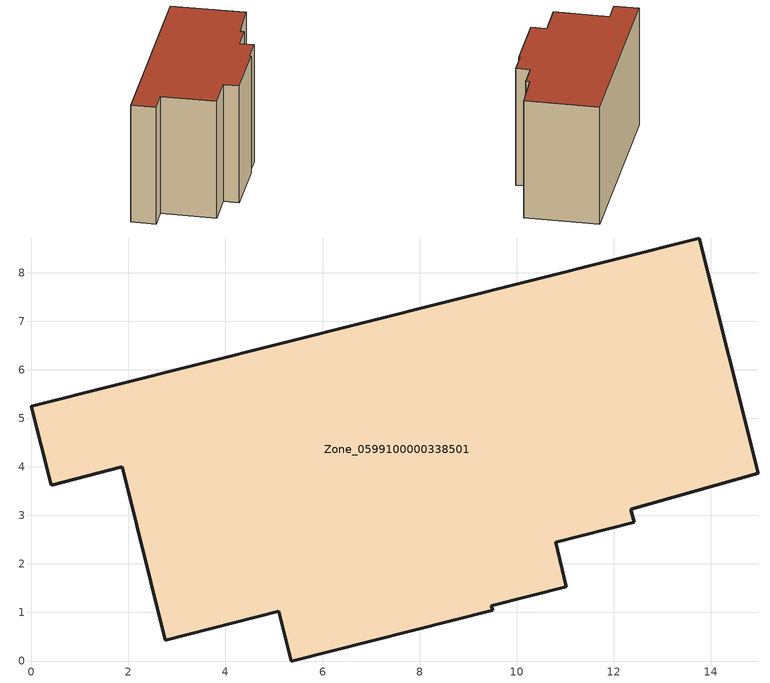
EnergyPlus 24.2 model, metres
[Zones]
Zone_0599100000338501
 floor ground (C_G): 9.48,1.14 9.5,1.04 5.35,0 5.1,1.02 2.76,0.43 1.87,4 0.41,3.62 0,5.25 13.76,8.72 14.98,3.87 12.36,3.13 12.42,2.86 10.8,2.45 11.03,1.53 z0
 wall outside (C_F): 0.41,3.62 1.87,4 2.76,0.43 5.1,1.02 5.35,0 9.5,1.04 9.48,1.14 11.03,1.53 10.8,2.45 12.42,2.86 12.36,3.13 14.98,3.87 13.76,8.72 0,5.25 0.41,3.62 z0:8.46
 roof outside (C_R): 12.42,2.86 12.36,3.13 14.98,3.87 13.76,8.72 0,5.25 0.41,3.62 1.87,4 2.76,0.43 5.1,1.02 5.35,0 9.5,1.04 9.48,1.14 11.03,1.53 10.8,2.45 z8.46
[BUILDING]
Pand.0599100000338501: North Axis=0; Terrain=City; Loads Convergence Tolerance Value=0.04; Temperature Convergence Tolerance Value=0.4; Solar Distribution=FullExterior; Maximum Number of Warmup Days=25; Minimum Number of Warmup Days=1
[Site:Location]
Rotterdam.The.Hague.AP_ZH_NLD Design_Conditions: Latitude=51.96; Longitude=4.45; Time Zone=1; Elevation=-4.5
[SITE:GROUNDTEMPERATURE:BUILDINGSURFACE]
18, 18, 18, 18, 18, 18, 18, 18, 18, 18, 18, 18
[MATERIAL] Thermal Absorptance=0.9; Solar Absorptance=0.7; Visible Absorptance=0.7
Name | Roughness | Thickness | Conductivity | Density | Specific Heat
G.TC.1992-2005 | MediumSmooth | 0.15 | 0.06 | 540 | 1210
F.TC.1992-2005 | Rough | 0.3 | 0.12 | 1920 | 840
R.TC.1992-2005 | MediumRough | 0.2 | 0.08 | 1500 | 1000
[CONSTRUCTION]
C_G: G.TC.1992-2005
C_F: F.TC.1992-2005
C_R: R.TC.1992-2005
[ZONE]
Zone_0599100000338501: Type=1; Multiplier=1; Ceiling Height=Autocalculate; Volume=Autocalculate; Floor Area=autocalculate; Part of Total Floor Area=Yes
[ZONEINFILTRATION:DESIGNFLOWRATE]
Infil_Zone_0599100000338501: Zone or ZoneList or Space or SpaceList=Zone_0599100000338501; Schedule=AlwaysOn; Design Flow Rate Calculation Method=Flow/Area; Flow Rate per Floor Area=0.0015; Constant Term Coefficient=1; Temperature Term Coefficient=0; Velocity Term Coefficient=0; Velocity Squared Term Coefficient=0
[HVACTEMPLATE:ZONE:IDEALLOADSAIRSYSTEM]
Zone_0599100000338501: Maximum Heating Supply Air Temperature=50; Minimum Cooling Supply Air Temperature=13; Maximum Heating Supply Air Humidity Ratio=0.0156; Minimum Cooling Supply Air Humidity Ratio=0.0077; Heating Limit=NoLimit; Cooling Limit=NoLimit; Dehumidification Control Type=ConstantSensibleHeatRatio; Cooling Sensible Heat Ratio=0.7; Dehumidification Setpoint=60; Humidification Control Type=None; Humidification Setpoint=30; Outdoor Air Method=None; Outdoor Air Flow Rate per Person=0.00944; Outdoor Air Flow Rate per Zone Floor Area=0; Outdoor Air Flow Rate per Zone=0; Demand Controlled Ventilation Type=None; Outdoor Air Economizer Type=NoEconomizer; Heat Recovery Type=None; Sensible Heat Recovery Effectiveness=0.7; Latent Heat Recovery Effectiveness=0.65
[ZONECONTROL:THERMOSTAT]
ThermostatControl_Zone_0599100000338501: Zone or ZoneList=Zone_0599100000338501; Control Type Schedule=DualSetpointControlType; Control 1=Thermostat_Zone_0599100000338501; Temperature Difference Between Cutout And Setpoint=0
[THERMOSTATSETPOINT:DUALSETPOINT]
Thermostat_Zone_0599100000338501: Heating Setpoint Temperature Schedule=HeatingSetpoint_Zone_0599100000338501; Cooling Setpoint Temperature Schedule=CoolingSetpoint_Zone_0599100000338501
[SCHEDULE:COMPACT]
HeatingSetpoint_Zone_0599100000338501: Through: 12/31, For: AllDays, Until: 24:00, 21
CoolingSetpoint_Zone_0599100000338501: Through: 12/31, For: AllDays, Until: 24:00, 24
DualSetpointControlType: Through: 12/31, For: AllDays, Until: 24:00, 4
AlwaysOn: Through: 12/31, For: AllDays, Until: 24:00, 1
